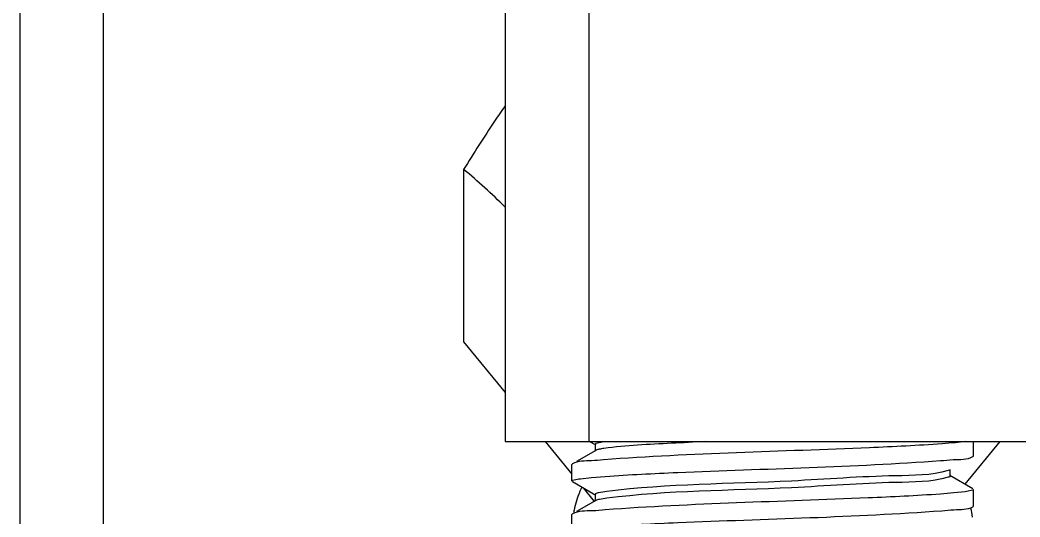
# Model space of a CAD drawing. Extents: x 1060579 to 1383165, y 581819 to 1037910.
# Drawn here: x 1266910.1 to 1267046.2, y 865405.2 to 865473 of the extents above; entities that cross this region are included whole.
import ezdxf

# ---------------------------------------------------------------- set-up
doc = ezdxf.new("R2010")
doc.units = 0
doc.header["$LTSCALE"] = 1000
doc.header["$MEASUREMENT"] = 0
doc.layers.add('02___PRT_ALL_AXES', color=7, linetype='Continuous')

msp = doc.modelspace()

# ---------------------------------------------------------------- linework, layer by layer
at = {"color": 7, "linetype": 'Continuous'}
for p, q in [((1266921.51, 865181.03), (1266921.51, 866811.12)), ((1266910.13, 865181.03), (1266910.13, 866719.49)), ((1266976.15, 866690.45), (1266976.15, 865415.53)), ((1266987.53, 866690.45), (1266987.53, 865415.53)), ((1266970.51, 865429.13), (1266976.15, 865422.23)), ((1266976.15, 865415.53), (1267181.05, 865415.53)), ((1266981.62, 865415.53), (1266985.25, 865411.08)), ((1266987.57, 865415.6), (1266988.48, 865415.07)), ((1266988.41, 865415.15), (1266988.41, 865414.24)), ((1267038.77, 865409.7), (1267043.52, 865415.53)), ((1267039.89, 865413.56), (1267039.89, 865415.53)), ((1266988.48, 865414.33), (1266985.89, 865412.83)), ((1266988.56, 865414.36), (1266988.48, 865414.33)), ((1266985.32, 865412.5), (1266985.25, 865412.42)), ((1266985.25, 865410.14), (1266985.25, 865412.42)), ((1267039.83, 865413.48), (1267039.89, 865413.56)), ((1267036.67, 865411.65), (1267036.46, 865411.57)), ((1267039.83, 865409.08), (1267036.67, 865410.91)), ((1267036.74, 865410.83), (1267036.74, 865411.74)), ((1266985.32, 865410.07), (1266988.48, 865408.24)), ((1266986.4, 865410.46), (1266987.93, 865410.63)), ((1266987.93, 865410.63), (1266989.78, 865410.78)), ((1266986.76, 865409.24), (1266988.28, 865407.38)), ((1266988.41, 865408.32), (1266988.41, 865407.41)), ((1267037.22, 865408.52), (1267035.4, 865408.37)), ((1267038.76, 865408.69), (1267037.22, 865408.52)), ((1267039.89, 865406.73), (1267039.89, 865409.01)), ((1266988.48, 865407.5), (1266985.89, 865406)), ((1266985.32, 865405.67), (1266985.25, 865405.59)), ((1266985.25, 865403.31), (1266985.25, 865405.59)), ((1267039.83, 865406.65), (1267039.89, 865406.73))]:
    msp.add_line(p, q, dxfattribs=at)
for points, knots in [([(1266989.6, 865415.5), (1266989.3, 865415.45), (1266988.99, 865415.37), (1266988.41, 865415.27), (1266988.41, 865415.15)], [0, 0, 0, 0, 0.723985, 1, 1, 1, 1]), ([(1267035.63, 865415.22), (1267032.34, 865414.98), (1267016.98, 865414.23), (1267001.59, 865413.93), (1266989.55, 865413.04)], [0, 0, 0, 0, 0.214706, 1, 1, 1, 1]), ([(1267003.38, 865415.53), (1267001.86, 865415.45), (1266997.26, 865415.19), (1266992.64, 865415.03), (1266989.6, 865414.59)], [0, 0, 0, 0, 0.33218, 1, 1, 1, 1]), ([(1267038.79, 865415.53), (1267038.34, 865415.46), (1267037.29, 865415.35), (1267036.24, 865415.27), (1267035.63, 865415.22)], [0, 0, 0, 0, 0.423463, 1, 1, 1, 1]), ([(1266989.6, 865414.59), (1266989.39, 865414.55), (1266989.04, 865414.5), (1266988.69, 865414.42), (1266988.56, 865414.36)], [0, 0, 0, 0, 0.611647, 1, 1, 1, 1]), ([(1266989.55, 865413.04), (1266989, 865413), (1266987.61, 865412.82), (1266986.07, 865412.93), (1266985.32, 865412.5)], [0, 0, 0, 0, 0.38831, 1, 1, 1, 1]), ([(1266989.78, 865410.78), (1266993.06, 865411.02), (1267008.27, 865411.76), (1267023.5, 865412.07), (1267035.4, 865412.93)], [0, 0, 0, 0, 0.216327, 1, 1, 1, 1]), ([(1267035.4, 865412.93), (1267035.97, 865412.97), (1267037.43, 865413.15), (1267039.04, 865413.03), (1267039.83, 865413.48)], [0, 0, 0, 0, 0.388887, 1, 1, 1, 1]), ([(1267036.46, 865411.57), (1267034.15, 865410.89), (1267026.9, 865410.96), (1267011.53, 865409.71), (1266998.33, 865409.77), (1266990, 865408.72)], [0, 0, 0, 0, 0.155236, 0.459038, 1, 1, 1, 1]), ([(1266985.25, 865410.14), (1266985.25, 865410.25), (1266985.82, 865410.34), (1266986.11, 865410.42), (1266986.4, 865410.46)], [0, 0, 0, 0, 0.273886, 1, 1, 1, 1]), ([(1267036.46, 865410.66), (1267034.15, 865409.98), (1267026.9, 865410.05), (1267011.53, 865408.79), (1266998.33, 865408.86), (1266990, 865407.81)], [0, 0, 0, 0, 0.155236, 0.459038, 1, 1, 1, 1]), ([(1267036.74, 865410.83), (1267036.74, 865410.79), (1267036.63, 865410.71), (1267036.53, 865410.68), (1267036.46, 865410.66)], [0, 0, 0, 0, 0.324871, 1, 1, 1, 1]), ([(1266990, 865408.72), (1266989.6, 865408.67), (1266989.21, 865408.56), (1266988.41, 865408.47), (1266988.41, 865408.32)], [0, 0, 0, 0, 0.729113, 1, 1, 1, 1]), ([(1267035.4, 865408.37), (1267032.12, 865408.14), (1267016.91, 865407.4), (1267001.68, 865407.09), (1266989.78, 865406.23)], [0, 0, 0, 0, 0.215967, 1, 1, 1, 1]), ([(1267039.89, 865409.01), (1267039.89, 865408.9), (1267039.34, 865408.81), (1267039.04, 865408.73), (1267038.76, 865408.69)], [0, 0, 0, 0, 0.273998, 1, 1, 1, 1]), ([(1266990, 865407.81), (1266989.67, 865407.77), (1266989.16, 865407.68), (1266988.64, 865407.59), (1266988.48, 865407.5)], [0, 0, 0, 0, 0.652278, 1, 1, 1, 1]), ([(1266989.78, 865406.23), (1266989.2, 865406.18), (1266987.74, 865406), (1266986.11, 865406.12), (1266985.32, 865405.67)], [0, 0, 0, 0, 0.38897, 1, 1, 1, 1]), ([(1266989.73, 865403.95), (1266993.03, 865404.19), (1267008.32, 865404.93), (1267023.63, 865405.23), (1267035.58, 865406.11)], [0, 0, 0, 0, 0.216628, 1, 1, 1, 1]), ([(1267035.58, 865406.11), (1267036.14, 865406.15), (1267037.53, 865406.33), (1267039.07, 865406.22), (1267039.83, 865406.65)], [0, 0, 0, 0, 0.388384, 1, 1, 1, 1])]:
    msp.add_open_spline(points, degree=3, knots=knots, dxfattribs=at)
at = {"layer": '02___PRT_ALL_AXES', "color": 7, "linetype": 'Continuous'}
for p, q in [((1266970.51, 865452.59), (1266970.51, 865429.13)), ((1267039.89, 865413.56), (1267039.89, 865415.53)), ((1266985.25, 865410.14), (1266985.25, 865412.42)), ((1267039.89, 865406.73), (1267039.89, 865409.01)), ((1266985.25, 865403.31), (1266985.25, 865405.59))]:
    msp.add_line(p, q, dxfattribs=at)
for centre, radius, start, end in [((1266925.68, 865397.65), 70.91, 44.634, 50.7896), ((1266999.94, 865403.16), 14.71, 159.3591, 164.2758), ((1267000.27, 865403.04), 15.07, 158.9725, 159.3758), ((1267000.5, 865402.95), 15.31, 156.2269, 158.9661), ((1267000.75, 865402.84), 15.58, 155.4999, 156.2326), ((1266999.46, 865403.3), 14.21, 164.2851, 169.704), ((1267025.85, 865403.33), 14.05, 7.839, 12.8484)]:
    msp.add_arc(centre, radius, start, end, dxfattribs=at)
msp.add_open_spline([(1266976.15, 865461.27), (1266975.67, 865460.58), (1266973.72, 865457.73), (1266971.87, 865454.81), (1266970.51, 865452.59)], degree=3, knots=[0, 0, 0, 0, 0.244029, 1, 1, 1, 1], dxfattribs=at)

doc.saveas('drawing.dxf')
